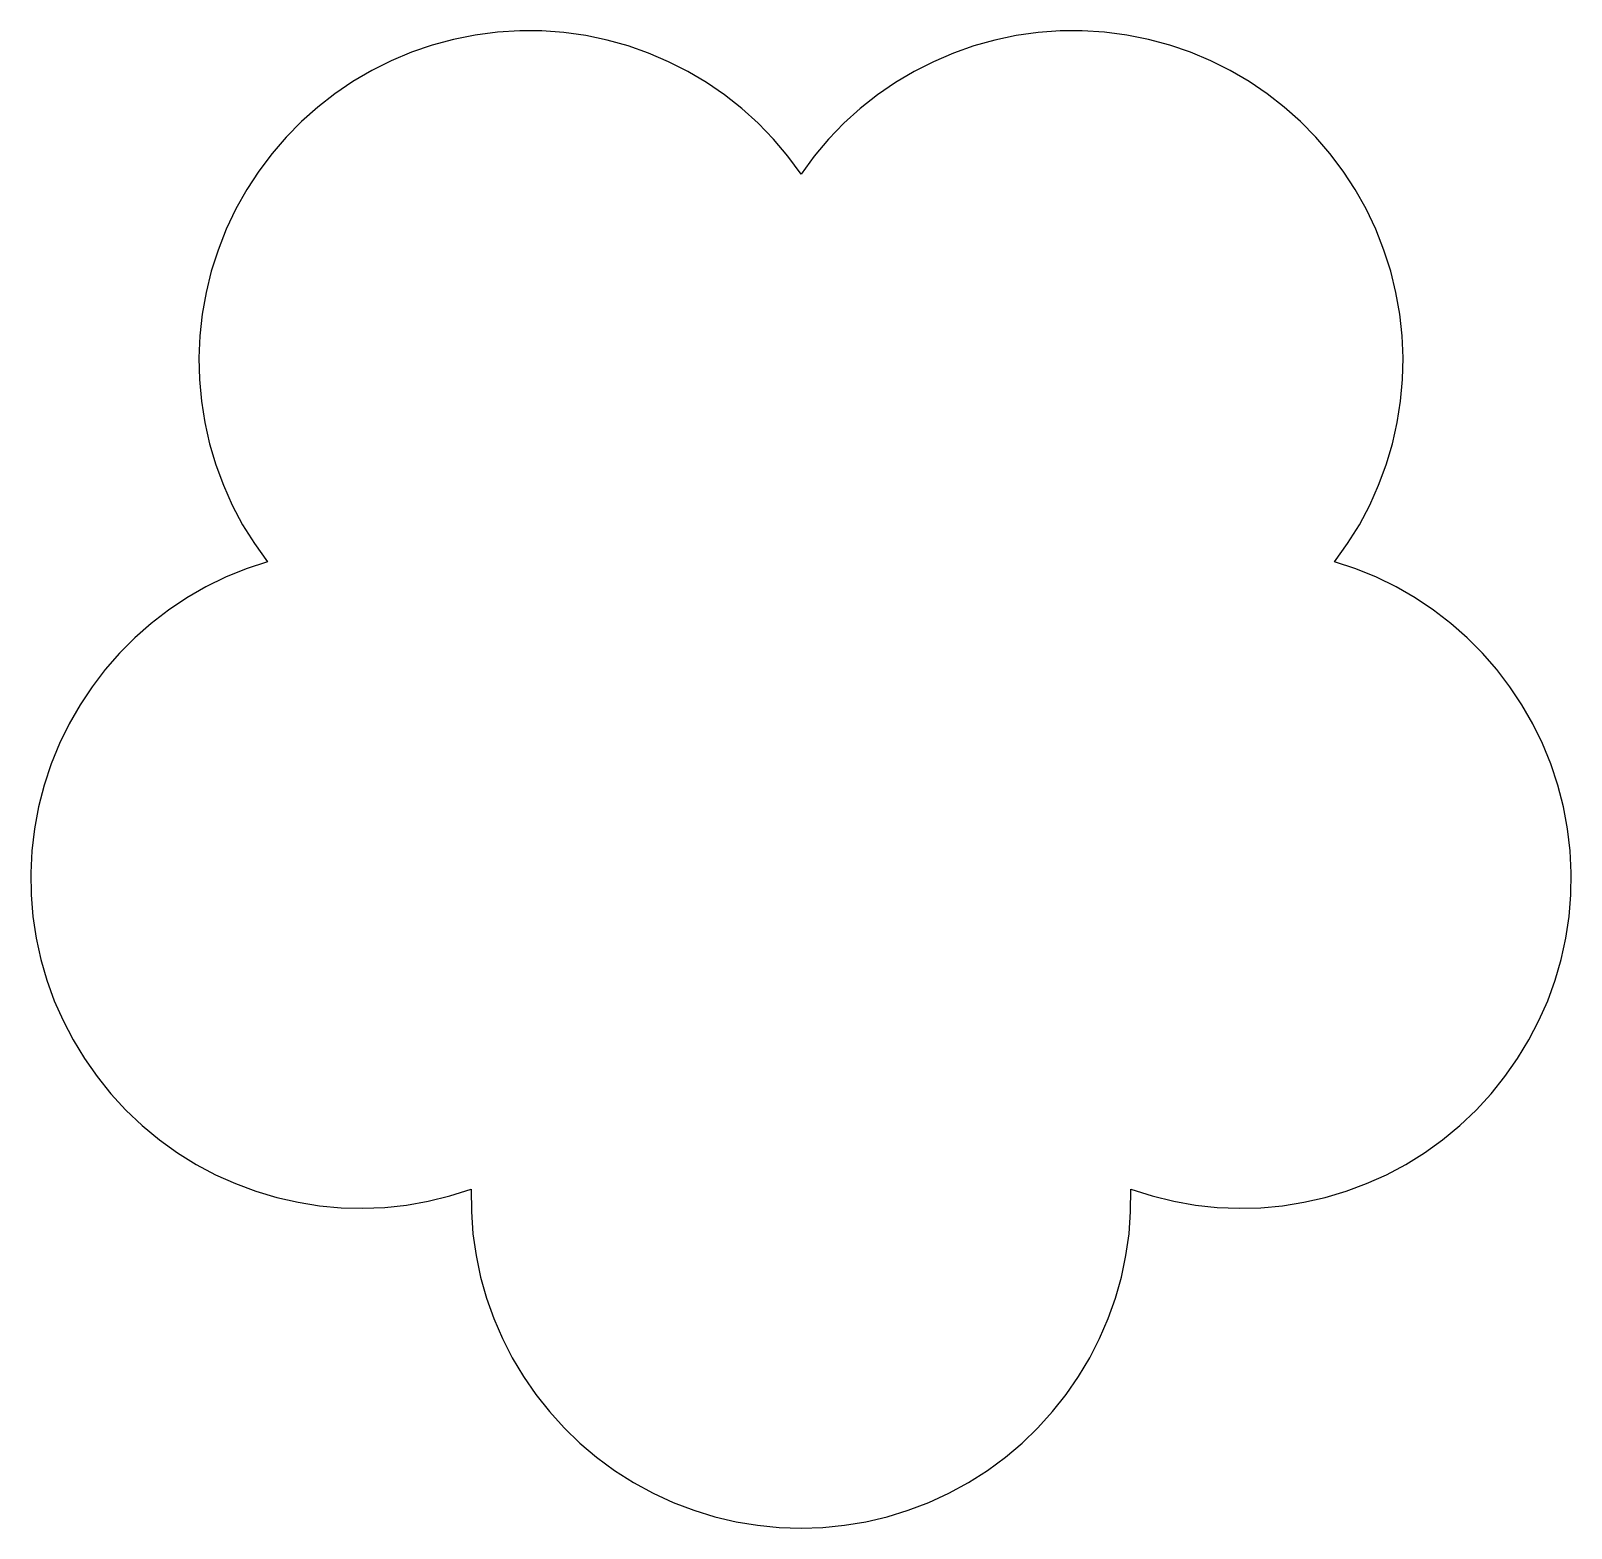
# Model space of a CAD drawing. Header units: millimetres. Extents: x -282 to 282, y -121 to 427.
import ezdxf

# ---------------------------------------------------------------- set-up
doc = ezdxf.new("R2010")
doc.units = ezdxf.units.MM
doc.layers.add('Layer_1', color=7, linetype='CONTINUOUS')

msp = doc.modelspace()

# ---------------------------------------------------------------- linework, layer by layer
at = {"layer": 'Layer_1'}
msp.add_lwpolyline([(-120.627704, 3.303693), (-120.574737, -4.887636), (-119.973933, -12.989729), (-118.838235, -20.979192), (-117.180585, -28.832636), (-115.013924, -36.526666), (-112.351195, -44.037893), (-109.20534, -51.342924), (-105.5893, -58.418367), (-101.516018, -65.240831), (-96.998435, -71.786924), (-92.049494, -78.033254), (-86.682137, -83.95643), (-80.909306, -89.533059), (-74.743942, -94.739749), (-68.198988, -99.55311), (-61.287386, -103.94975), (-54.094295, -107.868951), (-46.714072, -111.265592), (-39.173449, -114.139673), (-31.499159, -116.491193), (-23.717936, -118.320154), (-15.856513, -119.626554), (-7.941623, -120.410394), (0, -120.671674), (7.941623, -120.410394), (15.856513, -119.626554), (23.717936, -118.320154), (31.499159, -116.491193), (39.173449, -114.139673), (46.714072, -111.265592), (54.094295, -107.868951), (61.287386, -103.94975), (68.198988, -99.55311), (74.743942, -94.739749), (80.909306, -89.533059), (86.682137, -83.95643), (92.049494, -78.033254), (96.998435, -71.786924), (101.516018, -65.240831), (105.5893, -58.418367), (109.20534, -51.342924), (112.351195, -44.037893), (115.013924, -36.526666), (117.180585, -28.832636), (118.838235, -20.979192), (119.973933, -12.989729), (120.574737, -4.887636), (120.627704, 3.303693), (128.434628, 0.822329), (136.326004, -1.110402), (144.275583, -2.499581), (152.257115, -3.350288), (160.244353, -3.667601), (168.211047, -3.4566), (176.130947, -2.722366), (183.977807, -1.469977), (191.725375, 0.295485), (199.347403, 2.568942), (206.817644, 5.345314), (214.109846, 8.619522), (221.197762, 12.386484), (228.055143, 16.641122), (234.65574, 21.378357), (240.973303, 26.593107), (246.923763, 32.223139), (252.435039, 38.192653), (257.498871, 44.476221), (262.106996, 51.048416), (266.251152, 57.883811), (269.923078, 64.956978), (273.114512, 72.242489), (275.817192, 79.714918), (278.022855, 87.348837), (279.723241, 95.118819), (280.910087, 102.999436), (281.575132, 110.965261), (281.710114, 118.990866), (281.30677, 127.050825), (280.356839, 135.119709), (278.85206, 143.172092), (276.80619, 151.104283), (274.250666, 158.816517), (271.203736, 166.289257), (267.68365, 173.502963), (263.70866, 180.438099), (259.297014, 187.075124), (254.466962, 193.394502), (249.236756, 199.376693), (243.624645, 205.00216), (237.648878, 210.251364), (231.327707, 215.104767), (224.67938, 219.542831), (217.722149, 223.546016), (210.474263, 227.094786), (202.953972, 230.169602), (195.179527, 232.750924), (199.951543, 239.408974), (204.227893, 246.316849), (208.005297, 253.448018), (211.280477, 260.775948), (214.050153, 268.274108), (216.311045, 275.915966), (218.059874, 283.674989), (219.293361, 291.524645), (220.008226, 299.438403), (220.20119, 307.389731), (219.868974, 315.352095), (219.008299, 323.298965), (217.615884, 331.203809), (215.688451, 339.040093), (213.22272, 346.781287), (210.215413, 354.400858), (206.699736, 361.799627), (202.725504, 368.885627), (198.314345, 375.643143), (193.487887, 382.056462), (188.267757, 388.109871), (182.675585, 393.787655), (176.732999, 399.0741), (170.461626, 403.953494), (163.883095, 408.410121), (157.019033, 412.428268), (149.89107, 415.992221), (142.520834, 419.086267), (134.929952, 421.694691), (127.140053, 423.80178), (119.172764, 425.39182), (111.049715, 426.449097), (102.873764, 426.954655), (94.749499, 426.907559), (86.701139, 426.319126), (78.752904, 425.200675), (70.929015, 423.563523), (63.253692, 421.418988), (55.751154, 418.778387), (48.445623, 415.653038), (41.361318, 412.054258), (34.522459, 407.993366), (27.953266, 403.481678), (21.677959, 398.530513), (15.720759, 393.151188), (10.105886, 387.355021), (4.85756, 381.15333), (0, 374.557431), (-4.85756, 381.15333), (-10.105886, 387.355021), (-15.720759, 393.151188), (-21.677959, 398.530513), (-27.953266, 403.481678), (-34.522459, 407.993366), (-41.361318, 412.054258), (-48.445623, 415.653038), (-55.751154, 418.778387), (-63.253692, 421.418988), (-70.929015, 423.563523), (-78.752904, 425.200675), (-86.701139, 426.319126), (-94.749499, 426.907559), (-102.873764, 426.954655), (-111.049715, 426.449097), (-119.172764, 425.39182), (-127.140053, 423.80178), (-134.929952, 421.694691), (-142.520834, 419.086267), (-149.89107, 415.992221), (-157.019033, 412.428268), (-163.883095, 408.410121), (-170.461626, 403.953494), (-176.732999, 399.0741), (-182.675585, 393.787655), (-188.267757, 388.109871), (-193.487887, 382.056462), (-198.314345, 375.643143), (-202.725504, 368.885627), (-206.699736, 361.799627), (-210.215413, 354.400858), (-213.22272, 346.781287), (-215.688451, 339.040093), (-217.615884, 331.203809), (-219.008299, 323.298965), (-219.868974, 315.352095), (-220.20119, 307.389731), (-220.008226, 299.438403), (-219.293361, 291.524645), (-218.059874, 283.674989), (-216.311045, 275.915966), (-214.050153, 268.274108), (-211.280477, 260.775948), (-208.005297, 253.448018), (-204.227893, 246.316849), (-199.951543, 239.408974), (-195.179527, 232.750924), (-202.953972, 230.169602), (-210.474263, 227.094786), (-217.722149, 223.546016), (-224.67938, 219.542831), (-231.327707, 215.104767), (-237.648878, 210.251364), (-243.624645, 205.00216), (-249.236756, 199.376693), (-254.466962, 193.394502), (-259.297014, 187.075124), (-263.70866, 180.438099), (-267.68365, 173.502963), (-271.203736, 166.289257), (-274.250666, 158.816517), (-276.80619, 151.104283), (-278.85206, 143.172092), (-280.356839, 135.119709), (-281.30677, 127.050825), (-281.710114, 118.990866), (-281.575132, 110.965261), (-280.910087, 102.999436), (-279.723241, 95.118819), (-278.022855, 87.348837), (-275.817192, 79.714918), (-273.114512, 72.242489), (-269.923078, 64.956978), (-266.251152, 57.883811), (-262.106996, 51.048416), (-257.498871, 44.476221), (-252.435039, 38.192653), (-246.923763, 32.223139), (-240.973303, 26.593107), (-234.65574, 21.378357), (-228.055143, 16.641122), (-221.197762, 12.386484), (-214.109846, 8.619522), (-206.817644, 5.345314), (-199.347403, 2.568942), (-191.725375, 0.295485), (-183.977807, -1.469977), (-176.130947, -2.722366), (-168.211047, -3.4566), (-160.244353, -3.667601), (-152.257115, -3.350288), (-144.275583, -2.499581), (-136.326004, -1.110402), (-128.434628, 0.822329), (-120.627704, 3.303693), (-120.627704, 3.303693)], dxfattribs=at)

doc.saveas('drawing.dxf')
